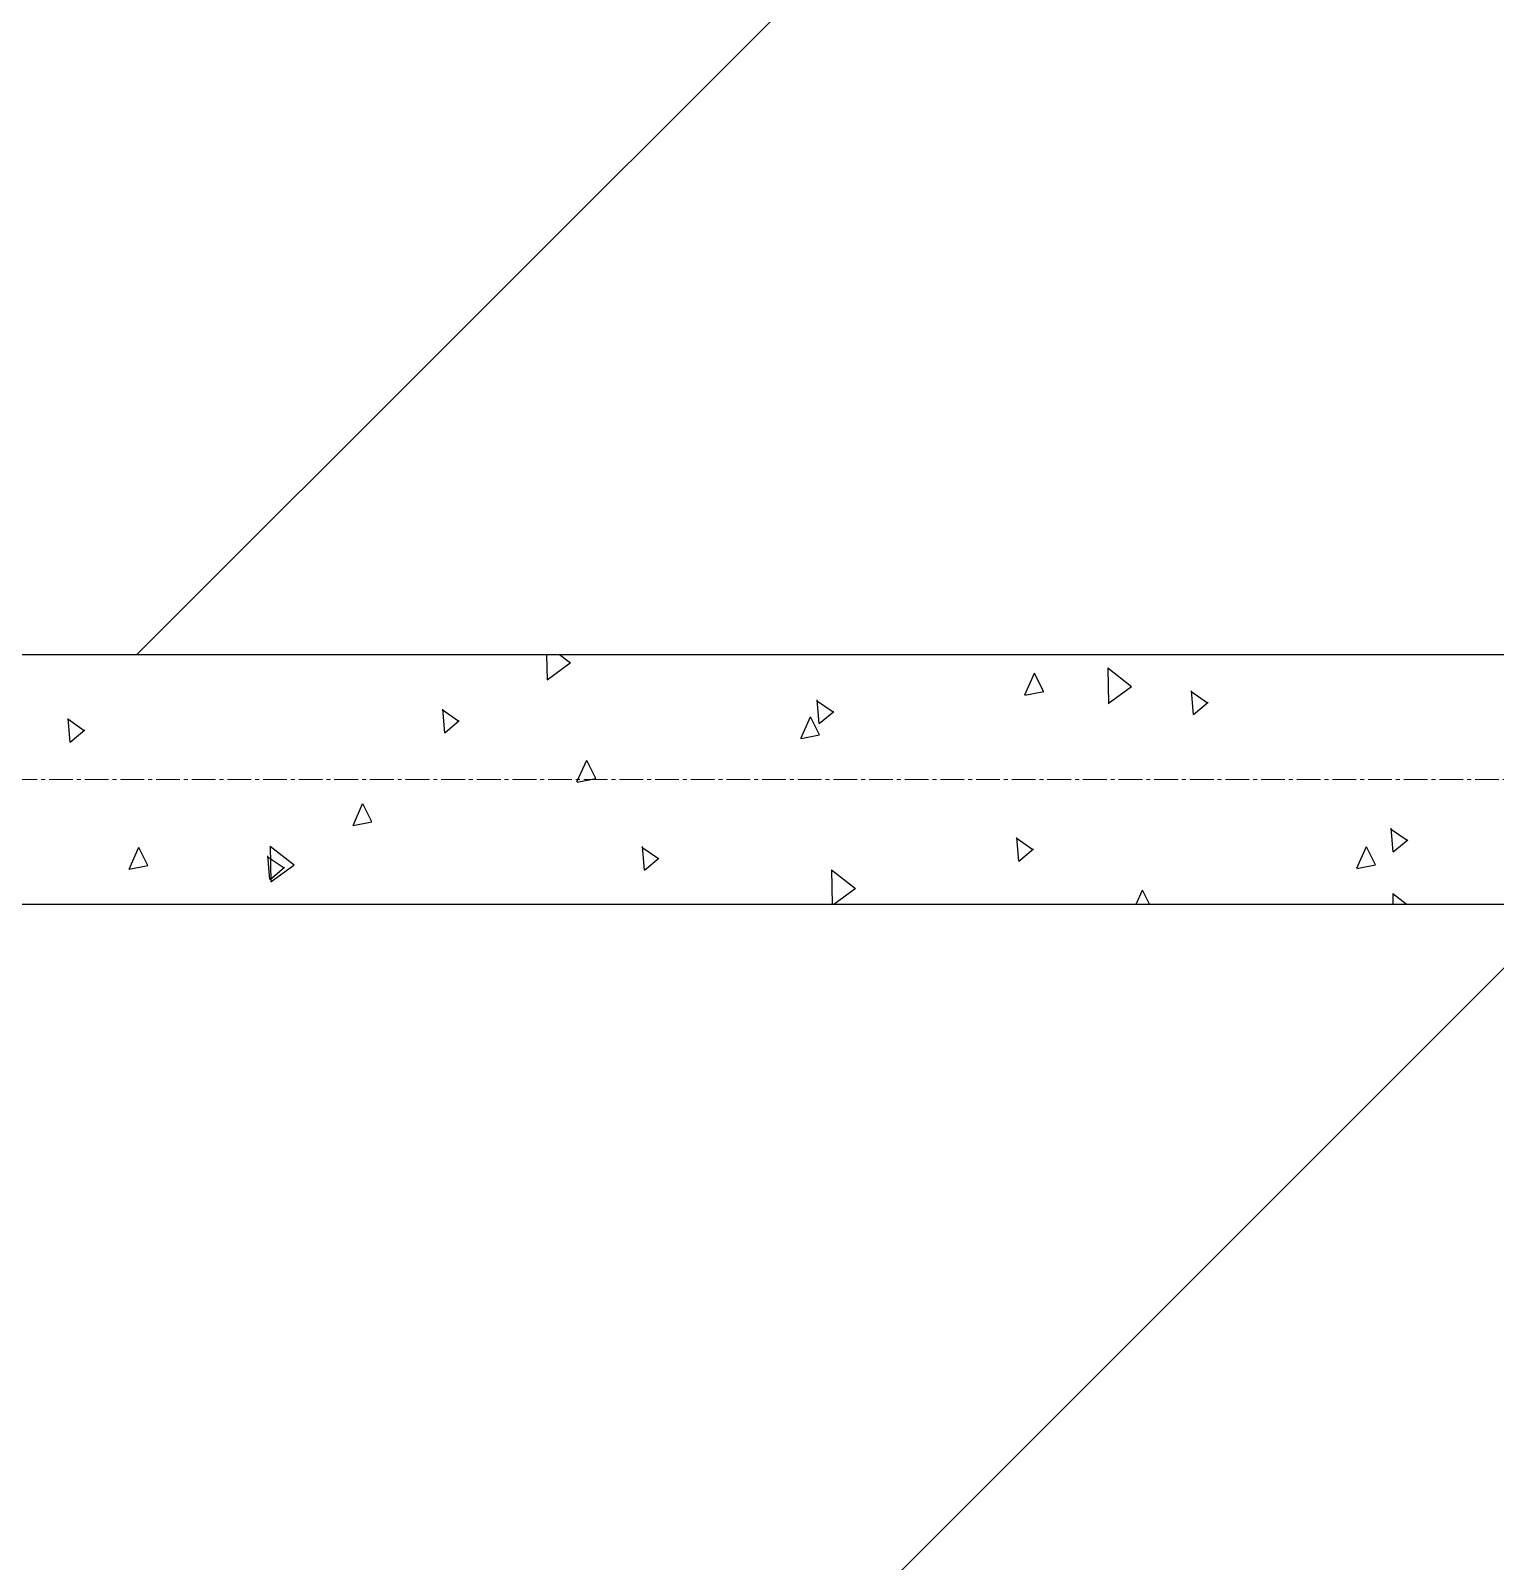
# Model space of a CAD drawing. Header units: millimetres. Extents: x 538266 to 1167394, y 114608 to 637157.
# Drawn here: x 1047094 to 1048268, y 550742 to 551969 of the extents above; entities that cross this region are included whole.
import ezdxf

# ---------------------------------------------------------------- set-up
doc = ezdxf.new("R2010")
doc.units = ezdxf.units.MM
doc.linetypes.add('CENTER2', pattern=[28.575, 19.05, -3.175, 3.175, -3.175])
for name, color, linetype, lineweight in [('0) шт стен 3 эт', 150, 'Continuous', 60), ('АР_Стены ПЕНОблок', 52, 'Continuous', 20), ('АР_Штриховка', 8, 'Continuous', 0)]:
    doc.layers.add(name, color=color, linetype=linetype, lineweight=lineweight)
doc.layers.add('РД_Оси_100', color=7, linetype='Continuous', lineweight=0, true_color=0x525252)
doc.layers.add('ФВ-5', color=7, linetype='Continuous')

# ---------------------------------------------------------------- blocks, each defined once
blk = doc.blocks.new('СОШ_2200_АР_ОСИ_М100_28.05.24')
at = {"layer": 'РД_Оси_100', "color": 251, "linetype": 'CENTER2', "true_color": 0x636466}
blk.add_line((29555, 54600), (-5954.958, 54600), dxfattribs=at)
blk = doc.blocks.new('3_этаж1')
at = {"layer": 'АР_Стены ПЕНОблок', "color": 18, "linetype": 'Continuous', "lineweight": 25, "true_color": 0x000000}
for p, q in [((692073.6, 551468.7), (684503.6, 551468.7)), ((684503.6, 551268.7), (692073.6, 551268.7))]:
    blk.add_line(p, q, dxfattribs=at)
at = {"layer": 'АР_Штриховка', "color": 18, "linetype": 'Continuous', "lineweight": 25, "true_color": 0x000000}
for p, q in [((685458.2, 551448.6), (685457.8, 551468.7)), ((685457.9, 551448.7), (685476.4, 551462.2)), ((685476.6, 551461.9), (685468, 551468.7)), ((685841, 551436.6), (685848.7, 551454)), ((685855.9, 551439.4), (685848.7, 551453.9)), ((685926.5, 551443), (685907.4, 551458.1)), ((685908.2, 551429.7), (685907.6, 551458.2)), ((685841, 551436.5), (685856, 551439.4)), ((685907.8, 551429.8), (685926.3, 551443.3)), ((685987.4, 551430), (685974, 551439.2)), ((685976.2, 551420.9), (685974.5, 551439.9)), ((685387.2, 551415.3), (685373.8, 551424.5)), ((685375.9, 551406.2), (685374.3, 551425.2)), ((685687.3, 551422.7), (685673.9, 551431.8)), ((685676.1, 551413.6), (685674.4, 551432.5)), ((685676.1, 551413.6), (685687.7, 551423.3)), ((685976.2, 551420.9), (685987.9, 551430.7)), ((685087, 551407.9), (685073.7, 551417.1)), ((685075.8, 551398.8), (685074.2, 551417.8)), ((685376, 551406.2), (685387.6, 551416)), ((685661.4, 551401.7), (685669.2, 551419.1)), ((685676.4, 551404.5), (685669.2, 551419)), ((685075.8, 551398.8), (685087.5, 551408.6)), ((685661.5, 551401.6), (685676.4, 551404.5)), ((685481.9, 551366.8), (685489.7, 551384.2)), ((685496.9, 551369.6), (685489.7, 551384.1)), ((685482, 551366.7), (685496.9, 551369.6)), ((685302.4, 551331.9), (685310.1, 551349.3)), ((685317.4, 551334.7), (685310.2, 551349.2)), ((685302.4, 551331.8), (685317.4, 551334.7)), ((686147.4, 551319.9), (686134.1, 551329)), ((686136.2, 551310.8), (686134.5, 551329.7)), ((685122.9, 551297), (685130.6, 551314.4)), ((685137.9, 551299.8), (685130.7, 551314.3)), ((685255.2, 551300), (685236.1, 551315)), ((685236.8, 551286.6), (685236.2, 551315.2)), ((685547.2, 551305.1), (685533.8, 551314.3)), ((685536, 551296), (685534.3, 551315)), ((685847.3, 551312.5), (685834, 551321.7)), ((685836.1, 551303.4), (685834.4, 551322.4)), ((685836.1, 551303.4), (685847.8, 551313.2)), ((686107, 551297.6), (686114.8, 551315)), ((686122, 551300.4), (686114.8, 551314.9)), ((686136.2, 551310.8), (686147.9, 551320.5)), ((685247.1, 551297.7), (685233.7, 551306.9)), ((685235.8, 551288.6), (685234.2, 551307.6)), ((685536, 551296), (685547.6, 551305.8)), ((685122.9, 551296.9), (685137.9, 551299.8)), ((685235.9, 551288.6), (685247.5, 551298.4)), ((685236.5, 551286.7), (685255, 551300.2)), ((685705.1, 551281.1), (685686, 551296.1)), ((685686.7, 551268.7), (685686.2, 551296.3)), ((686107.1, 551297.5), (686122, 551300.4)), ((685687.7, 551268.7), (685704.9, 551281.3)), ((685930.2, 551268.7), (685935.2, 551280.1)), ((685940.9, 551268.7), (685935.3, 551280)), ((686146.6, 551268.7), (686135.9, 551277.2)), ((686136.2, 551268.7), (686136.1, 551277.4))]:
    blk.add_line(p, q, dxfattribs=at)

msp = doc.modelspace()

# ---------------------------------------------------------------- hatches: boundary and pattern name
at = {"layer": 'ФВ-5'}
h = msp.add_hatch(dxfattribs=at)
h.set_pattern_fill('ANSI31', color=3, scale=300, style=0)
h.paths.add_polyline_path([(1054123.6, 555468.7), (1054123.6, 556368.7), (1054123.6, 556768.7), (1054123.6, 559668.7), (1054123.6, 559669.7), (1054123.6, 560123.7), (1053903.6, 560123.7), (1053903.6, 560543.7), (1046553.6, 560543.7), (1046553.6, 559677.4), (1046557.8, 556368.7), (1046553.6, 556368.7), (1046553.6, 555468.7), (1046557.8, 551936.2), (1046553.6, 551931.9), (1046553.6, 551468.7), (1052003.6, 551468.7), (1052003.6, 551888.7), (1054123.6, 551889.1), (1054123.6, 551968.7)])
h.paths.add_polyline_path([(1049312.4, 555335.1), (1048762.4, 555335.1, -1), (1048762.4, 555935.1), (1049312.4, 555935.1, -1)], flags=16)
h.paths.add_polyline_path([(1053467.2, 557576.7, -1), (1054067.2, 557576.7, -1)], flags=16)
h.paths.add_polyline_path([(1048446.4, 555367), (1049628.5, 555367), (1049628.5, 555903.1), (1048446.4, 555903.1)], flags=24)
h.paths.add_polyline_path([(1054062.2, 556859.7), (1054062.2, 558293.8), (1053472.2, 558293.8), (1053472.2, 556859.7)], flags=24)
h.paths.add_polyline_path([(1053549, 560243.9), (1053935.3, 560243.9), (1053935.3, 560544.6), (1053549, 560544.6)], flags=9)
h = msp.add_hatch(dxfattribs=at)
h.set_pattern_fill('ANSI31', color=3, scale=300, style=0)
h.paths.add_polyline_path([(1054123.6, 546168.7), (1054123.6, 547068.7), (1054123.6, 547568.7), (1054091.4, 548269.4, -1), (1053491.4, 548269.4, -1), (1054091.4, 548269.4), (1054123.6, 550468.7), (1054123.6, 550768.7), (1054123.6, 550768.7), (1054123.6, 551268.7), (1046563.9, 551268.7), (1046553.6, 551258.4), (1046553.6, 550768.7), (1046551.7, 547068.7), (1046553.6, 547068.7), (1046553.6, 546168.7), (1046557.8, 542668.7), (1046553.6, 542668.7), (1046553.6, 542168.7), (1051023.6, 542168.7), (1051023.6, 542468.7), (1051023.6, 542468.7), (1051923.6, 542468.7), (1051923.6, 542468.7), (1051923.6, 542168.7), (1052003.6, 542168.7), (1052003.6, 542588.7), (1054123.6, 542589.1), (1054123.6, 542668.7)])

# ---------------------------------------------------------------- block references
at = {"layer": '0) шт стен 3 эт', "color": 5, "lineweight": 25}
msp.add_blockref('3_этаж1', (362050, 0), dxfattribs=at)
at = {"layer": 'РД_Оси_100', "lineweight": 25}
msp.add_blockref('СОШ_2200_АР_ОСИ_М100_28.05.24', (1046433.6, 496768.7), dxfattribs=at)

doc.saveas('drawing.dxf')
